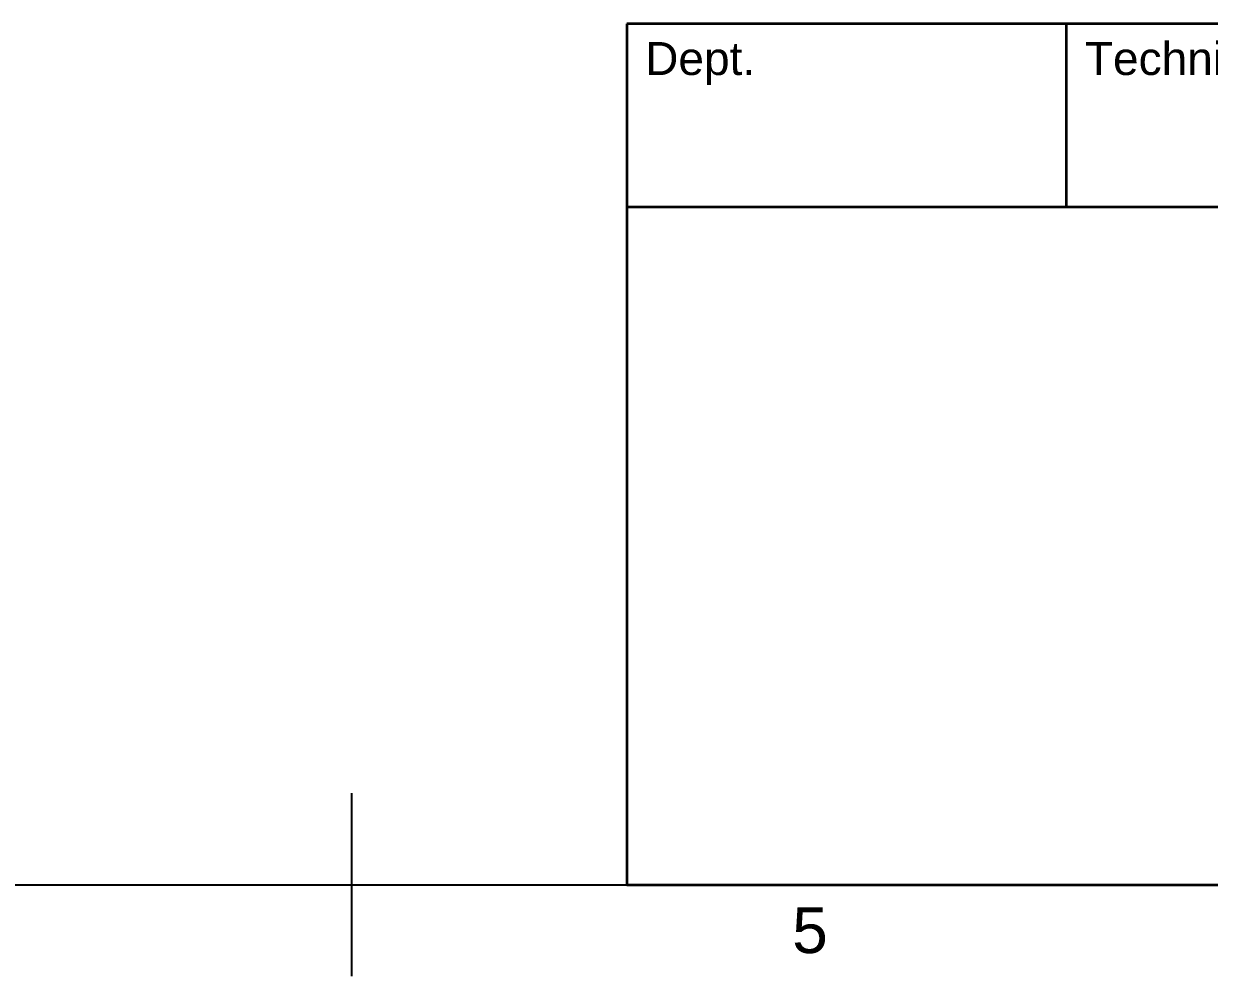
# Model space of a CAD drawing. Header units: millimetres. Extents: x 0 to 420, y 0 to 297.
# Drawn here: x 197.1 to 261.8, y 5 to 57 of the extents above; entities that cross this region are included whole.
import ezdxf
from ezdxf.enums import TextEntityAlignment as Align

# ---------------------------------------------------------------- set-up
doc = ezdxf.new("R2010")
doc.units = ezdxf.units.MM
doc.header["$LTSCALE"] = 0.75
doc.layers.add('BORDER', color=7, linetype='Continuous', lineweight=25)
doc.layers.add('TITLEBLOCK', color=7, linetype='Continuous', lineweight=35)
doc.styles.add('FusionTitle', font='Arial.ttf')

# ---------------------------------------------------------------- blocks, each defined once
blk = doc.blocks.new('ISO_A3_SHEET')
at = {"layer": 'BORDER'}
for p, q in [((215, 5), (215, 15)), ((20, 10), (410, 10))]:
    blk.add_line(p, q, dxfattribs=at)
at = {"layer": 'BORDER', "style": 'FusionTitle'}
blk.add_text('5', height=2.5, dxfattribs=at).set_placement((240, 7.5), align=Align.MIDDLE)
blk = doc.blocks.new('ISO_TITLEBLOCK')
at = {"layer": 'TITLEBLOCK'}
for p, q in [((0, 47), (-180, 47)), ((-180, 47), (-180, 0)), ((-156, 37), (-156, 47)), ((-180, 37), (0, 37)), ((-180, 0), (0, 0))]:
    blk.add_line(p, q, dxfattribs=at)
at = {"layer": 'TITLEBLOCK', "style": 'FusionTitle'}
for s, p in [('Dept.', (-179, 46)), ('Technical reference', (-155, 46))]:
    blk.add_text(s, height=1.8, dxfattribs=at).set_placement(p, align=Align.TOP_LEFT)
for tag, height, p in [('DEPT', 3.5, (-179, 42)), ('TECHNICAL_REFERENCE', 3.5, (-155, 42)), ('CREATED_BY', 3.5, (-121, 42)), ('APPROVED_BY', 3.5, (-60, 42)), ('DOCUMENT_TYPE', 3.5, (-121, 32)), ('DOCUMENT_STATUS', 3.5, (-60, 32)), ('TITLE_1', 5, (-121, 21.5)), ('TITLE_2', 5, (-121, 14)), ('TITLE_3', 5, (-121, 6.5)), ('DATE_OF_ISSUE', 3.5, (-50, 5))]:
    blk.add_attdef(tag, text='', height=height, dxfattribs=at).set_placement(p, align=Align.TOP_LEFT)
for tag, p in [('CREATED_DATE', (-62, 42)), ('APPROVED_DATE', (-0.993, 42))]:
    blk.add_attdef(tag, text='', height=3.5, dxfattribs=at).set_placement(p, align=Align.TOP_RIGHT)
for tag, height, p in [('DRAWING_NUMBER', 5, (-30.5, 19.751)), ('REV', 3.5, (-56, 4.85)), ('SHEET', 3.5, (-7.5, 4.85))]:
    blk.add_attdef(tag, text='', height=height, dxfattribs=at).set_placement(p, align=Align.TOP_CENTER)

msp = doc.modelspace()

# ---------------------------------------------------------------- block references
at = {"layer": 'BORDER'}
msp.add_blockref('ISO_A3_SHEET', (0, 0), dxfattribs=at)
at = {"layer": 'TITLEBLOCK'}
msp.add_blockref('ISO_TITLEBLOCK', (410, 10), dxfattribs=at)

doc.saveas('drawing.dxf')
